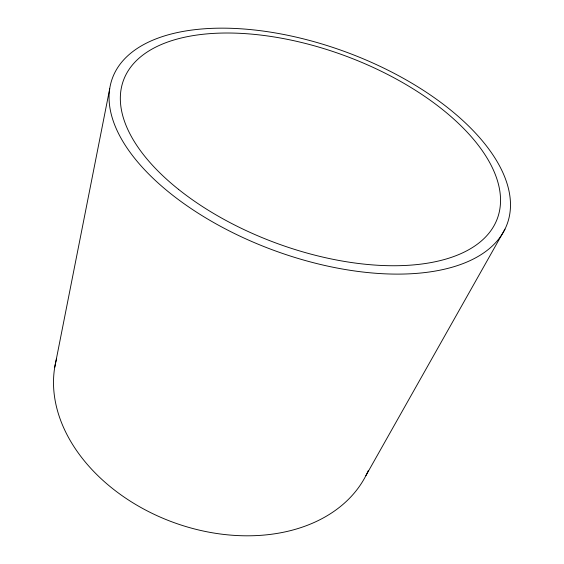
<?xml version="1.0" encoding="UTF-8"?>
<svg xmlns="http://www.w3.org/2000/svg" width="564" height="564" viewBox="0 0 564 564"><rect width="100%" height="100%" fill="white"/><g stroke="black" fill="none" stroke-linecap="round" stroke-linejoin="round"><path stroke-width="0.85" d="M54.743 367.213L109.712 88.752M365.881 475.663L504.97 229.139A210.407 105.517 20.3 0 0 252.658 29.8A210.407 105.517 20.3 0 0 171.71 194.467A210.407 105.517 20.3 0 0 504.97 229.139M368.299 470.58A165.851 121.302 20.3 0 1 174.509 522.793A165.851 121.302 20.3 0 1 56.633 358.507M178.443 189.3A199.303 99.793 20.3 0 0 494.91 224.077A199.303 99.793 20.3 0 0 257.945 34.756A199.303 99.793 20.3 0 0 178.443 189.3"/></g></svg>
